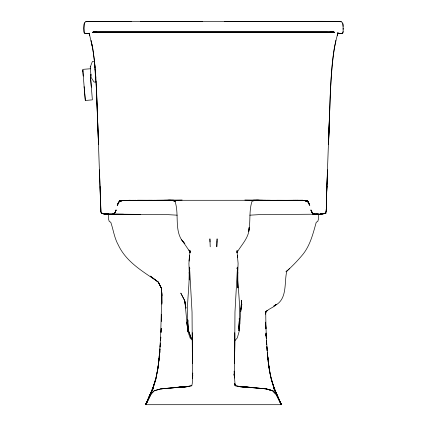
<?xml version="1.0" encoding="UTF-8"?>
<svg xmlns="http://www.w3.org/2000/svg" width="426" height="426" viewBox="0 0 426 426"><rect width="100%" height="100%" fill="white"/><g stroke="black" fill="none" stroke-linecap="round" stroke-linejoin="round"><path stroke-width="0.64" d="M234.449 363.516L234.731 332.834C235.45 350.428 233.16 368.218 235.243 385.716L239.955 386.536L252.709 387.522L240.184 386.67M326.311 207.819L326.87 186.423C325.576 195.156 327.828 204.682 325.469 213.117C321.518 214.523 316.96 214.544 312.918 213.517L311.885 212.34L311.097 210.391M161.928 304.196L161.784 292.587M161.933 303.174L161.795 292.492M189.266 272.022L189.288 279.845L189.266 272.022C189.346 291.049 185.576 310.096 188.478 329.085L187.632 319.745M237.724 279.845L237.745 272.022L237.857 287.939L237.527 277.661C238.72 294.723 240.978 311.917 238.533 328.984L239.38 319.729M234.705 352.233L234.971 312.088L237.484 267.113L236.952 268.215M161.672 314.18L161.497 321.3L161.662 315.352M224.358 21.619L320.469 21.3L338.888 21.375L341.375 21.79L342.648 22.945L343.068 24.681L343.143 31.567L342.813 33.047L340.992 33.553L337.525 33.217M343.148 29.303L343.175 28.169M237.218 250.531L237.149 252.81L236.947 250.786L238.097 263.364L237.724 273.923M328.499 144.483L330.315 93.374M326.912 186.647L327.583 169.894L326.476 197.057L326.375 210.487L326.156 212.01L325.512 213.117L323.472 213.836L319.234 214.171L260.057 214.592L249.817 215.183M318.664 214.113L318.446 219.145L317.796 221.403L316.23 222.281C313.206 233.182 310.437 244.508 303.397 253.768C298.099 260.243 292.284 266.266 286.032 271.825M326.934 186.647L326.47 197.116L329.436 116.804L328.473 144.473C330.086 112.496 329.57 80.28 334.309 48.543M161.06 332.264L161.236 328.403M161.06 332.456L161.241 328.505M189.549 250.579L190.134 251.67L189.794 250.531L189.863 252.81L190.065 250.786L188.915 263.364L189.288 273.923M330.331 93.374C331.21 75.796 331.982 58.074 335.832 40.837M192.781 373.016L192.264 383.453L191.817 385.727L187.307 386.52L174.553 387.506L186.45 386.686M159.968 348.937L159.782 351.993M160.107 347.014L160.384 343.175M160.565 340.614L160.794 337.413M159.739 352.291L159.974 348.985M160.117 346.998L160.405 343.026M160.591 340.379L160.831 337.072M189.511 255.291L189.032 261.111M187.807 321.523L187.722 322.599L188.1 320.118M240.887 309.143L241.648 300.223L239.236 331.146L237.325 337.866L234.598 341.034M159.084 358.197L157.998 368.037L155.708 379.529L152.838 388.539L145.671 404.7L281.368 404.7L273.689 388.161L281.362 404.7L274.195 388.592L271.261 379.3C266.644 357.063 265.984 334.186 265.717 311.534L265.584 313.078M159.228 356.882L159.521 354.262M159.558 353.969L158.019 367.771L159.132 358.191M159.111 358.378L158.115 367.345L155.698 379.55L152.817 388.592L145.687 404.7L152.897 387.937L155.756 378.863L152.843 388.166L145.708 404.7L149.393 396.771M159.265 357.063L159.569 354.437M84.114 86.632L85.386 100.477L92.378 99.854L90.546 77.378L91.334 87.176M159.276 356.913L159.5 355.002M192.728 375.583L192.43 378.059L192.28 332.834L192.563 363.516M326.337 210.226L326.119 211.946L325.459 213.122L323.409 213.831M265.6 314.255L265.957 311.8L267.256 310.378L265.824 312.237C268.327 308.525 273.625 307.844 276.421 304.217L273.79 306.065C288.035 299.952 283.881 282.848 286.842 270.968L286.059 271.751M240.669 311.694L241.835 304.27L240.94 309.185M334.24 48.655L335.922 40.72M84.401 22.945L83.821 28.169L84.236 33.047L86.057 33.553L89.62 33.239M343.09 31.572L342.749 33.047L342.062 33.43L337.77 33.553M335.853 40.837L337.786 33.42M337.238 35.731L337.882 33.303M149.356 396.702L153.323 388.161L145.649 404.7L152.907 388.214L155.751 379.3L157.977 367.957L159.596 352.254L160.639 336.343L161.779 295.314L161.465 288.349L158.36 282.182L150.405 276.144L158.36 282.182L161.481 288.514L161.875 295.676L161.465 288.349L158.275 282.039C143.248 271.703 126.325 262.219 118.263 244.913C114.301 237.868 113.359 229.747 110.781 222.281L109.216 221.403L108.566 219.145L108.348 214.113M237.096 268.327L237.665 267.251L237.048 268.375M236.936 252.645C241.574 244.503 249.348 237.511 249.125 227.457L248.736 231.371C250.738 221.483 248.816 210.774 252.059 201.232L254.924 200.492L256.883 200.438M286.767 271.192L289.765 268.385M97.107 32.594L98.768 31.742L105.739 31.433L321.31 31.433L328.281 31.742L329.942 32.594M320.645 213.943C330.517 212.207 324.926 213.783 320.687 213.948M161.081 388.869L154.287 390.695L151.31 393.741L145.649 404.7L151.299 393.757L154.313 390.711L160.815 388.863L187.158 386.52L191.769 385.716M325.512 213.117L321.981 213.895M131.304 21.348L88.161 21.375L85.674 21.79L84.359 22.945L83.975 24.681L83.954 31.572L84.295 33.047L86.27 33.553L88.443 33.271M88.294 33.297L86.116 33.553L89.556 33.281M188.036 386.504L160.943 388.885L180.81 387.138L174.878 387.484M336.838 21.508L338.739 21.375M187.728 386.595L189.048 386.504M336.705 21.502L341.423 21.79M253.768 200.571L302.801 200.204M174.772 387.511L175.272 387.479M174.719 387.495L180.667 387.127M182.557 387.01L186.497 386.765M182.765 387.026L186.082 386.835M182.759 387.037L186.7 386.813M90.743 68.74L82.825 69.353L83.24 76.11M91.185 74.811L90.429 74.838L90.589 77.921M320.853 213.852L322.791 213.788L320.879 213.836M129.413 200.289L122.544 200.497L119.509 201.115C115.808 208.144 116.98 205.534 119.53 201.12L122.747 200.497L130.159 200.289L122.747 200.497L119.509 201.115L122.496 200.497L129.302 200.289L173.244 200.571M96.686 31.646L93.001 31.742L98.001 31.662M331.534 32.36L332.195 32.339M258.188 200.406L260.803 200.337L253.965 200.577L264.658 200.321M313.866 214.017L312.588 214.049L313.84 214.033M182.147 200.002L167.791 200.257L173.968 200.129M126.559 200.369L152.412 200.39M135.915 200.279L123.119 200.497L119.53 201.12L123.689 200.497L152.359 200.279L169.244 200.337L173.047 200.577L175.618 201.226M133.721 200.289L123.119 200.497L119.557 201.125L118.487 202.451L119.557 201.125L123.689 200.497L150.17 200.295M108.06 214.171L112.565 214.081L112.07 214.081C113.007 215.801 117.906 209.006 114.147 213.517L115.222 212.201L116.106 209.922L115.126 212.34L114.115 213.522L111.937 214.081L103.523 213.836L101.526 213.117L100.855 212.01L99.428 169.894L100.914 211.988M164.324 200.257L170.533 200.204L156.566 200.3L172.466 200.151M202.696 21.619L88.448 21.375L85.626 21.79M329.506 32.041L97.506 32.041M177.195 215.183L166.955 214.592L107.778 214.171L103.603 213.831L101.553 213.122L100.893 211.946L100.674 203.708M153.69 200.295L297.71 200.289L304.515 200.497L307.529 201.12C311.177 208.16 310.027 205.497 307.481 201.12L304.468 200.497L293.29 200.289L302.923 200.396L276.804 200.289M330.778 32.371L334.666 32.36L92.346 32.36L96.233 32.371M161.268 200.321L166.209 200.337M86.27 33.553L89.226 33.553M338.601 21.375L140.649 21.492M270.009 200.311L266.703 200.3L270.446 200.3L256.479 200.204L265.978 200.268M123.465 214.187L113.039 214.171L140.34 214.358M137.428 200.22L152.359 200.279M101.5 213.117L104.807 213.911L108.859 214.171L103.795 213.831L101.542 213.117L104.807 213.911L103.795 213.831M338.803 33.382L340.901 33.398L337.429 33.239M244.865 200.002L262.688 200.257M329.048 31.662L334.048 31.742L330.363 31.646M318.952 214.171L314.447 214.081L314.942 214.081L312.769 213.506C311.379 210.46 314.404 217.601 310.905 209.922C312.194 213.08 314.335 216.509 311.007 210.162M253.044 200.129L259.221 200.257L254.546 200.151M94.817 32.339L95.477 32.36M297.598 200.289L304.265 200.497L307.481 201.12L303.892 200.497L296.853 200.289L304.265 200.497L307.455 201.125L308.525 202.451L307.455 201.125L303.892 200.497L295.431 200.289L303.323 200.497L307.189 201.115L303.568 200.406L306.613 201.072L305.458 200.433M239.529 386.52L238.177 386.414L266.154 388.874L272.699 390.711L275.702 393.741L281.368 404.7L274.174 388.539M240.312 386.813L244.252 387.037M246.223 387.149L266.058 388.858L272.725 390.695L275.713 393.757L278.572 398.752L278.428 398.438M240.562 386.813L244.449 387.037M245.743 387.112L252.458 387.506M88.448 21.375L90.339 21.502M237.601 386.488L238.895 386.579M88.31 21.375L90.211 21.508M252.559 387.522L239.854 386.52L235.12 385.722L234.747 383.448M340.992 33.553L337.616 33.047M337.461 33.175L338.707 33.319M252.24 387.5L251.739 387.442L266.069 388.879L272.576 390.775L265.93 388.863M340.779 33.553L337.333 32.988M175.033 201.104L172.088 200.492L162.354 200.321L172.088 200.492L174.953 201.232C179.761 214.795 173.169 232.75 184.857 243.72L181.252 239.487M192.195 338.761L191.157 338.031L188.324 330.358L187.818 328.659L187.28 322.684L188.154 330.645L187.818 328.659L191.157 338.031L192.227 338.787M192.35 340.23L190.172 338.111L187.775 331.14L184.847 300.969L185.571 305.469M190.118 251.574L188.952 250.041L190.102 251.569M182.653 241.164L190.3 252.357M189.346 267.251L189.916 268.327M281.325 404.7L277.566 396.622L281.325 404.7C275.617 392.831 270.824 380.439 268.897 367.345L268.199 361.008M281.304 404.7L274.168 388.166L271.255 378.863L271.314 379.55M277.656 396.702C271.042 383.049 268.508 367.952 267.347 352.946M89.226 33.42L92.793 48.655L94.561 62.127M89.13 33.303L89.774 35.731M185.587 304.798L184.325 299.829L180.784 293.088L184.357 300.042L185.933 308.11M342.77 23.526L343.1 26.428M91.159 40.837L92.772 48.655M91.089 40.72C93.901 53.032 95.089 65.636 95.882 78.214M185.779 306.757L185.986 308.041M239.236 319.047L239.774 323.121L238.858 330.661L239.774 323.121L239.167 318.584M234.06 373.73L234.359 376.201M267.587 355.635L267.288 353.085L267.597 355.747M267.736 356.913L268.029 359.469M268.178 360.747L268.992 367.771L267.746 356.594M267.746 357.063L268.05 359.693M267.304 352.653L267.597 355.284M189.527 267.113L192.041 312.088L192.307 352.233M94.796 64.683L95.03 67.233M95.206 69.15L95.669 74.257M94.242 59.48L94.529 62.675M94.705 64.592L94.998 67.787M95.115 69.065L95.467 72.905M85.248 100.28L82.788 70.066L82.862 71.408M237.5 255.291L237.676 257.426M90.253 67.042L92.383 61.466L94.279 61.211L95.951 82.01L94.039 82.064L91.116 77.441L90.232 66.696M90.855 74.518L90.94 75.572M239.204 321.497L239.295 322.583M266.255 338.153L266.032 334.277M266.468 341.018L266.713 344.575M266.894 346.988L267.182 350.965L266.873 346.386M266.048 333.574L266.303 338.079M266.447 340.454L266.74 344.469M234.098 371.126L234.582 378.059M161.497 287.577L161.683 290.649M161.534 288.311L161.678 290.75M96.058 81.51L98.539 144.473L96.606 93.315M95.578 74.183L96.681 93.374L99.386 169.915M265.622 325.027L265.792 328.808M266.048 334.485L266.133 336.375M265.606 324.511L265.776 328.419M100.105 186.593L100.68 203.649L100.584 197.201M265.845 328.872L265.616 323.153L265.829 328.371M266.026 333.318L266.128 335.858M210.034 241.941L209.911 238.837L210.215 246.803M265.606 322.099L265.851 328.489M266.026 332.967L266.128 335.523M326.428 197.201L326.332 203.649L326.428 197.201M216.978 241.941L216.797 246.803L217.1 238.837L216.978 241.941M159.872 351.807L159.718 353.122L159.872 351.807M192.77 375.594L192.43 378.064L192.77 375.599M118.407 202.547L117.496 205.002L118.407 202.547M116.005 210.162L115.169 212.276L116.005 210.162M149.393 396.627L145.692 404.7L149.393 396.627M115.089 212.372L114.093 213.517L115.089 212.372M318.1 214.06L315.506 214.171L318.078 214.06M103.603 213.831L101.558 213.122L103.539 213.836M307.529 201.12L308.605 202.547L309.516 205.002L308.562 202.494L307.529 201.12M275.643 393.778L272.699 390.711L275.643 393.778M235.237 385.732L234.614 383.464L235.237 385.732M234.327 376.211L234.071 374.369L234.327 376.211M187.887 331.343L186.849 322.061L187.887 331.343"/></g></svg>
